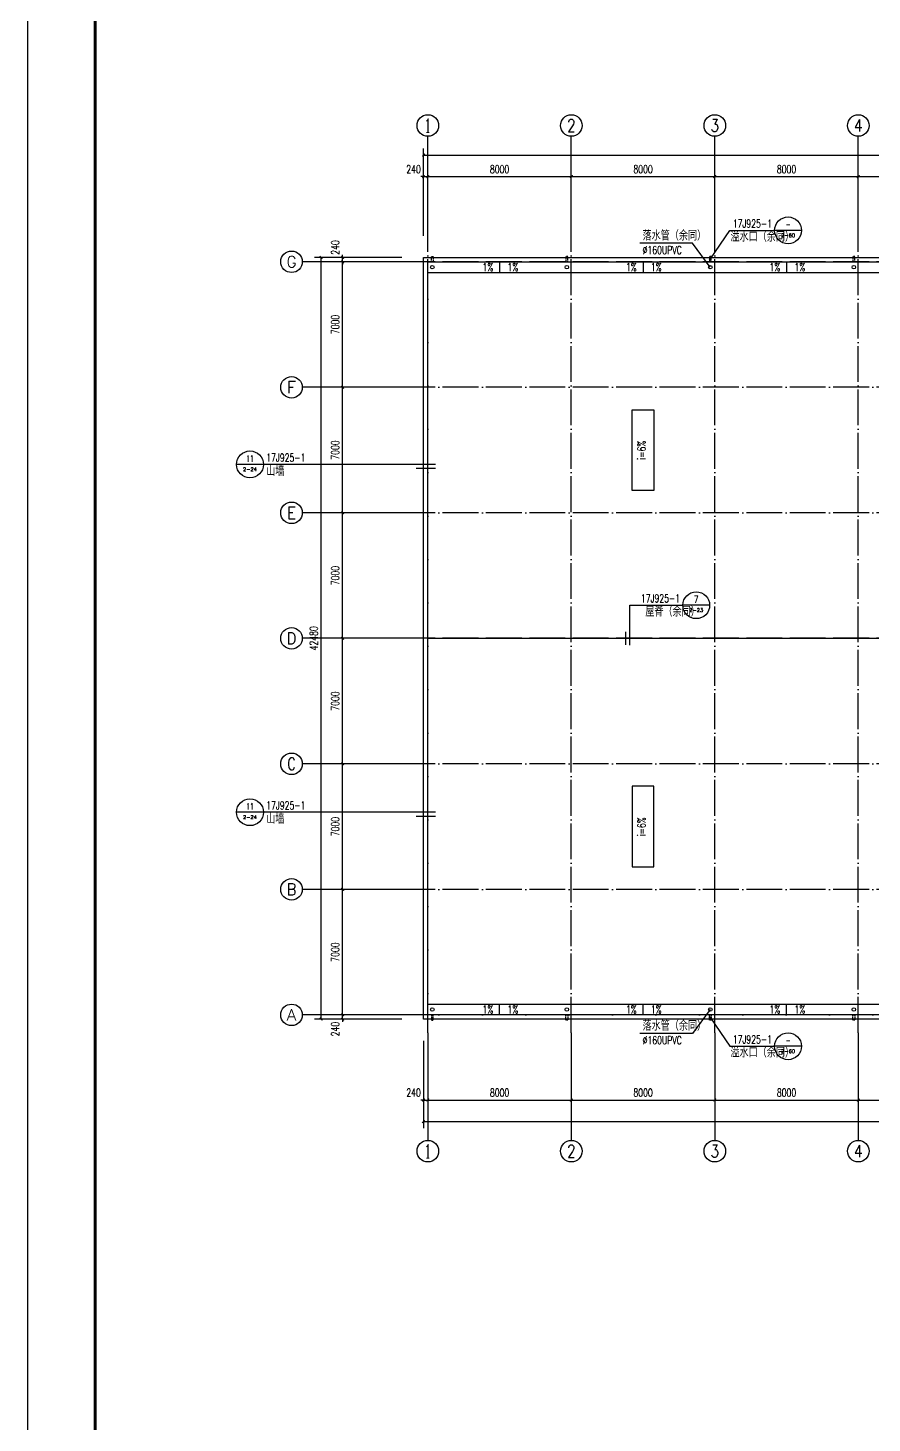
# Model space of a CAD drawing. Extents: x -16809 to 109341, y -15901 to 593582.
# Drawn here: x -16809 to 30260, y 216541 to 294351 of the extents above; entities that cross this region are included whole.
import ezdxf
from ezdxf.enums import TextEntityAlignment as Align

# ---------------------------------------------------------------- set-up
doc = ezdxf.new("R2010")
doc.units = 0
doc.header["$LTSCALE"] = 1000
doc.header["$MEASUREMENT"] = 0
doc.linetypes.add('DASH', pattern=[0.35, 0.25, -0.1])
doc.linetypes.add('DOTE', pattern=[2.42, 2, -0.2, 0.02, -0.2])
doc.layers.get('Defpoints').update_dxf_attribs({"color": 250})
for name, color, linetype in [('0 - 屋顶', 150, 'Continuous'), ('0-建筑立面', 255, 'Continuous'), ('2D_ROOF', 150, 'Continuous'), ('AXIS', 171, 'Continuous'), ('AXIS_TEXT', 7, 'Continuous'), ('DIM_IDEN', 150, 'Continuous'), ('DIM_LEAD', 171, 'Continuous'), ('DIM_SYMB', 171, 'Continuous'), ('DOTE', 14, 'DOTE'), ('PUB_TEXT', 7, 'Continuous'), ('ROOF', 150, 'Continuous'), ('TK', 4, 'Continuous')]:
    doc.layers.add(name, color=color, linetype=linetype)
doc.styles.add('_TCH_AXIS', font='COMPLEX', dxfattribs={"bigfont": 'GBCBIG'})
doc.styles.add('_TCH_DIM', font='SIMPLEX', dxfattribs={"bigfont": 'GBCBIG'})
doc.styles.add('_TCH_DIM_T3', font='SIMPLEX', dxfattribs={"width": 0.705882, "bigfont": 'GBCBIG'})
doc.styles.add('_TCH_LABEL', font='COMPLEX', dxfattribs={"bigfont": 'GBCBIG'})
doc.styles.add('COMPLEX', font='COMPLEX')
doc.dimstyles.new('_TCH_ARCH&&150', dxfattribs={"dimtxt": 446.25, "dimasz": 150, "dimexe": 375, "dimexo": 450, "dimgap": 189.375, "dimtad": 1, "dimdec": 0, "dimzin": 0, "dimdsep": 46, "dimtxsty": '_TCH_DIM_T3', "dimblk": 'ARCHTICK', "dimcen": 0.09, "dimclrt": 7, "dimazin": 2, "dimtfac": 1, "dimtdec": 0, "dimtix": 1, "dimtmove": 2, "dimatfit": 3, "dimfxl": 0, "dimtolj": 1, "dimtzin": 0, "dimarcsym": 0})

# ---------------------------------------------------------------- blocks, each defined once
blk = doc.blocks.new('GeYuanFrame_12877651', base_point=(20.09, 4.53))
at = {"layer": 'TK'}
blk.add_lwpolyline([(20.09, 4.53), (20.09, 598.53), (861.09, 598.53), (861.09, 4.53)], close=True, dxfattribs=at)
at = {"layer": 'TK', "const_width": 1}
blk.add_lwpolyline([(45.09, 588.53), (851.09, 588.53), (851.09, 14.53), (45.09, 14.53)], close=True, dxfattribs=at)
blk = doc.blocks.new('_AXISO')
blk.add_circle((0, 0), 0.5)
at = {"layer": 'AXIS_TEXT', "style": 'COMPLEX', "width": 1.041667}
blk.add_attdef('A', text='', height=0.56, dxfattribs=at).set_placement((-0.25, -0.28), (0.25, -0.28), align=Align.FIT)
blk = doc.blocks.new('_ArchTick')
at = {"color": 0, "linetype": 'ByBlock', "const_width": 0.4}
blk.add_lwpolyline([(-0.5, -0.5), (0.5, 0.5)], dxfattribs=at)
blk = doc.blocks.new('*D295')
at = {"layer": 'AXIS', "color": 0, "lineweight": -2}
for p, q in [((5250, 237858), (5250, 232983)), ((77730, 237858), (77730, 232983)), ((5250, 233358), (77730, 233358))]:
    blk.add_line(p, q, dxfattribs=at)
at = {"layer": 'Defpoints', "color": 0}
for p in [(5250, 238308), (77730, 238308), (77730, 233358)]:
    blk.add_point(p, dxfattribs=at)
at = {"layer": 'AXIS', "color": 0, "lineweight": -2, "xscale": 150, "yscale": 150, "zscale": 150, "rotation": 180}
blk.add_blockref('_ArchTick', (5250, 233358), dxfattribs=at)
at = {"layer": 'AXIS', "color": 0, "lineweight": -2, "xscale": 150, "yscale": 150, "zscale": 150}
blk.add_blockref('_ArchTick', (77730, 233358), dxfattribs=at)
at = {"layer": 'AXIS', "color": 7, "insert": (41490, 233770), "char_height": 446.2, "attachment_point": 5, "style": '_TCH_DIM_T3'}
blk.add_mtext('\\A1;72480', dxfattribs=at)
blk = doc.blocks.new('*D296')
at = {"layer": 'AXIS', "color": 0, "lineweight": -2}
for p, q in [((5250, 237858), (5250, 234183)), ((5490, 237858), (5490, 234183)), ((5250, 234558), (5100, 234558)), ((5250, 234558), (5490, 234558)), ((5490, 234558), (5640, 234558))]:
    blk.add_line(p, q, dxfattribs=at)
at = {"layer": 'Defpoints', "color": 0}
for p in [(5250, 238308), (5490, 238308), (5490, 234558)]:
    blk.add_point(p, dxfattribs=at)
at = {"layer": 'AXIS', "color": 0, "lineweight": -2, "xscale": 150, "yscale": 150, "zscale": 150}
blk.add_blockref('_ArchTick', (5250, 234558), dxfattribs=at)
at = {"layer": 'AXIS', "color": 0, "lineweight": -2, "xscale": 150, "yscale": 150, "zscale": 150, "rotation": 180}
blk.add_blockref('_ArchTick', (5490, 234558), dxfattribs=at)
at = {"layer": 'AXIS', "color": 7, "insert": (4695, 234970), "char_height": 446.2, "attachment_point": 5, "style": '_TCH_DIM_T3'}
blk.add_mtext('\\A1;240', dxfattribs=at)
blk = doc.blocks.new('*D297')
at = {"layer": 'AXIS', "color": 0, "lineweight": -2}
for p, q in [((5490, 237858), (5490, 234183)), ((13490, 237858), (13490, 234183)), ((5490, 234558), (13490, 234558))]:
    blk.add_line(p, q, dxfattribs=at)
at = {"layer": 'Defpoints', "color": 0}
for p in [(5490, 238308), (13490, 238308), (13490, 234558)]:
    blk.add_point(p, dxfattribs=at)
at = {"layer": 'AXIS', "color": 0, "lineweight": -2, "xscale": 150, "yscale": 150, "zscale": 150, "rotation": 180}
blk.add_blockref('_ArchTick', (5490, 234558), dxfattribs=at)
at = {"layer": 'AXIS', "color": 0, "lineweight": -2, "xscale": 150, "yscale": 150, "zscale": 150}
blk.add_blockref('_ArchTick', (13490, 234558), dxfattribs=at)
at = {"layer": 'AXIS', "color": 7, "insert": (9490, 234970), "char_height": 446.2, "attachment_point": 5, "style": '_TCH_DIM_T3'}
blk.add_mtext('\\A1;8000', dxfattribs=at)
blk = doc.blocks.new('*D298')
at = {"layer": 'AXIS', "color": 0, "lineweight": -2}
for p, q in [((13490, 237858), (13490, 234183)), ((21490, 237858), (21490, 234183)), ((13490, 234558), (21490, 234558))]:
    blk.add_line(p, q, dxfattribs=at)
at = {"layer": 'Defpoints', "color": 0}
for p in [(13490, 238308), (21490, 238308), (21490, 234558)]:
    blk.add_point(p, dxfattribs=at)
at = {"layer": 'AXIS', "color": 0, "lineweight": -2, "xscale": 150, "yscale": 150, "zscale": 150, "rotation": 180}
blk.add_blockref('_ArchTick', (13490, 234558), dxfattribs=at)
at = {"layer": 'AXIS', "color": 0, "lineweight": -2, "xscale": 150, "yscale": 150, "zscale": 150}
blk.add_blockref('_ArchTick', (21490, 234558), dxfattribs=at)
at = {"layer": 'AXIS', "color": 7, "insert": (17490, 234970), "char_height": 446.2, "attachment_point": 5, "style": '_TCH_DIM_T3'}
blk.add_mtext('\\A1;8000', dxfattribs=at)
blk = doc.blocks.new('*D299')
at = {"layer": 'AXIS', "color": 0, "lineweight": -2}
for p, q in [((21490, 237858), (21490, 234183)), ((29490, 237858), (29490, 234183)), ((21490, 234558), (29490, 234558))]:
    blk.add_line(p, q, dxfattribs=at)
at = {"layer": 'Defpoints', "color": 0}
for p in [(21490, 238308), (29490, 238308), (29490, 234558)]:
    blk.add_point(p, dxfattribs=at)
at = {"layer": 'AXIS', "color": 0, "lineweight": -2, "xscale": 150, "yscale": 150, "zscale": 150, "rotation": 180}
blk.add_blockref('_ArchTick', (21490, 234558), dxfattribs=at)
at = {"layer": 'AXIS', "color": 0, "lineweight": -2, "xscale": 150, "yscale": 150, "zscale": 150}
blk.add_blockref('_ArchTick', (29490, 234558), dxfattribs=at)
at = {"layer": 'AXIS', "color": 7, "insert": (25490, 234970), "char_height": 446.2, "attachment_point": 5, "style": '_TCH_DIM_T3'}
blk.add_mtext('\\A1;8000', dxfattribs=at)
blk = doc.blocks.new('*D300')
at = {"layer": 'AXIS', "color": 0, "lineweight": -2}
for p, q in [((29490, 237858), (29490, 234183)), ((37490, 237858), (37490, 234183)), ((29490, 234558), (37490, 234558))]:
    blk.add_line(p, q, dxfattribs=at)
at = {"layer": 'Defpoints', "color": 0}
for p in [(29490, 238308), (37490, 238308), (37490, 234558)]:
    blk.add_point(p, dxfattribs=at)
at = {"layer": 'AXIS', "color": 0, "lineweight": -2, "xscale": 150, "yscale": 150, "zscale": 150, "rotation": 180}
blk.add_blockref('_ArchTick', (29490, 234558), dxfattribs=at)
at = {"layer": 'AXIS', "color": 0, "lineweight": -2, "xscale": 150, "yscale": 150, "zscale": 150}
blk.add_blockref('_ArchTick', (37490, 234558), dxfattribs=at)
at = {"layer": 'AXIS', "color": 7, "insert": (33490, 234970), "char_height": 446.2, "attachment_point": 5, "style": '_TCH_DIM_T3'}
blk.add_mtext('\\A1;8000', dxfattribs=at)
blk = doc.blocks.new('*D307')
at = {"layer": 'AXIS', "color": 0, "lineweight": -2}
for p, q in [((5250, 282758), (5250, 287633)), ((5250, 287258), (77730, 287258)), ((77730, 282758), (77730, 287633))]:
    blk.add_line(p, q, dxfattribs=at)
at = {"layer": 'Defpoints', "color": 0}
for p in [(77730, 287258), (5250, 282308), (77730, 282308)]:
    blk.add_point(p, dxfattribs=at)
at = {"layer": 'AXIS', "color": 0, "lineweight": -2, "xscale": 150, "yscale": 150, "zscale": 150, "rotation": 180}
blk.add_blockref('_ArchTick', (5250, 287258), dxfattribs=at)
at = {"layer": 'AXIS', "color": 0, "lineweight": -2, "xscale": 150, "yscale": 150, "zscale": 150}
blk.add_blockref('_ArchTick', (77730, 287258), dxfattribs=at)
at = {"layer": 'AXIS', "color": 7, "insert": (41490, 287670), "char_height": 446.2, "attachment_point": 5, "style": '_TCH_DIM_T3'}
blk.add_mtext('\\A1;72480', dxfattribs=at)
blk = doc.blocks.new('*D308')
at = {"layer": 'AXIS', "color": 0, "lineweight": -2}
for p, q in [((5250, 282758), (5250, 286433)), ((5490, 282758), (5490, 286433)), ((5250, 286058), (5100, 286058)), ((5250, 286058), (5490, 286058)), ((5490, 286058), (5640, 286058))]:
    blk.add_line(p, q, dxfattribs=at)
at = {"layer": 'Defpoints', "color": 0}
for p in [(5490, 286058), (5250, 282308), (5490, 282308)]:
    blk.add_point(p, dxfattribs=at)
at = {"layer": 'AXIS', "color": 0, "lineweight": -2, "xscale": 150, "yscale": 150, "zscale": 150}
blk.add_blockref('_ArchTick', (5250, 286058), dxfattribs=at)
at = {"layer": 'AXIS', "color": 0, "lineweight": -2, "xscale": 150, "yscale": 150, "zscale": 150, "rotation": 180}
blk.add_blockref('_ArchTick', (5490, 286058), dxfattribs=at)
at = {"layer": 'AXIS', "color": 7, "insert": (4695, 286470), "char_height": 446.2, "attachment_point": 5, "style": '_TCH_DIM_T3'}
blk.add_mtext('\\A1;240', dxfattribs=at)
blk = doc.blocks.new('*D309')
at = {"layer": 'AXIS', "color": 0, "lineweight": -2}
for p, q in [((5490, 282758), (5490, 286433)), ((13490, 282758), (13490, 286433)), ((5490, 286058), (13490, 286058))]:
    blk.add_line(p, q, dxfattribs=at)
at = {"layer": 'Defpoints', "color": 0}
for p in [(13490, 286058), (5490, 282308), (13490, 282308)]:
    blk.add_point(p, dxfattribs=at)
at = {"layer": 'AXIS', "color": 0, "lineweight": -2, "xscale": 150, "yscale": 150, "zscale": 150, "rotation": 180}
blk.add_blockref('_ArchTick', (5490, 286058), dxfattribs=at)
at = {"layer": 'AXIS', "color": 0, "lineweight": -2, "xscale": 150, "yscale": 150, "zscale": 150}
blk.add_blockref('_ArchTick', (13490, 286058), dxfattribs=at)
at = {"layer": 'AXIS', "color": 7, "insert": (9490, 286470), "char_height": 446.2, "attachment_point": 5, "style": '_TCH_DIM_T3'}
blk.add_mtext('\\A1;8000', dxfattribs=at)
blk = doc.blocks.new('*D310')
at = {"layer": 'AXIS', "color": 0, "lineweight": -2}
for p, q in [((13490, 282758), (13490, 286433)), ((21490, 282758), (21490, 286433)), ((13490, 286058), (21490, 286058))]:
    blk.add_line(p, q, dxfattribs=at)
at = {"layer": 'Defpoints', "color": 0}
for p in [(21490, 286058), (13490, 282308), (21490, 282308)]:
    blk.add_point(p, dxfattribs=at)
at = {"layer": 'AXIS', "color": 0, "lineweight": -2, "xscale": 150, "yscale": 150, "zscale": 150, "rotation": 180}
blk.add_blockref('_ArchTick', (13490, 286058), dxfattribs=at)
at = {"layer": 'AXIS', "color": 0, "lineweight": -2, "xscale": 150, "yscale": 150, "zscale": 150}
blk.add_blockref('_ArchTick', (21490, 286058), dxfattribs=at)
at = {"layer": 'AXIS', "color": 7, "insert": (17490, 286470), "char_height": 446.2, "attachment_point": 5, "style": '_TCH_DIM_T3'}
blk.add_mtext('\\A1;8000', dxfattribs=at)
blk = doc.blocks.new('*D311')
at = {"layer": 'AXIS', "color": 0, "lineweight": -2}
for p, q in [((21490, 282758), (21490, 286433)), ((29490, 282758), (29490, 286433)), ((21490, 286058), (29490, 286058))]:
    blk.add_line(p, q, dxfattribs=at)
at = {"layer": 'Defpoints', "color": 0}
for p in [(29490, 286058), (21490, 282308), (29490, 282308)]:
    blk.add_point(p, dxfattribs=at)
at = {"layer": 'AXIS', "color": 0, "lineweight": -2, "xscale": 150, "yscale": 150, "zscale": 150, "rotation": 180}
blk.add_blockref('_ArchTick', (21490, 286058), dxfattribs=at)
at = {"layer": 'AXIS', "color": 0, "lineweight": -2, "xscale": 150, "yscale": 150, "zscale": 150}
blk.add_blockref('_ArchTick', (29490, 286058), dxfattribs=at)
at = {"layer": 'AXIS', "color": 7, "insert": (25490, 286470), "char_height": 446.2, "attachment_point": 5, "style": '_TCH_DIM_T3'}
blk.add_mtext('\\A1;8000', dxfattribs=at)
blk = doc.blocks.new('*D312')
at = {"layer": 'AXIS', "color": 0, "lineweight": -2}
for p, q in [((29490, 282758), (29490, 286433)), ((37490, 282758), (37490, 286433)), ((29490, 286058), (37490, 286058))]:
    blk.add_line(p, q, dxfattribs=at)
at = {"layer": 'Defpoints', "color": 0}
for p in [(37490, 286058), (29490, 282308), (37490, 282308)]:
    blk.add_point(p, dxfattribs=at)
at = {"layer": 'AXIS', "color": 0, "lineweight": -2, "xscale": 150, "yscale": 150, "zscale": 150, "rotation": 180}
blk.add_blockref('_ArchTick', (29490, 286058), dxfattribs=at)
at = {"layer": 'AXIS', "color": 0, "lineweight": -2, "xscale": 150, "yscale": 150, "zscale": 150}
blk.add_blockref('_ArchTick', (37490, 286058), dxfattribs=at)
at = {"layer": 'AXIS', "color": 7, "insert": (33490, 286470), "char_height": 446.2, "attachment_point": 5, "style": '_TCH_DIM_T3'}
blk.add_mtext('\\A1;8000', dxfattribs=at)
blk = doc.blocks.new('*D319')
at = {"layer": 'AXIS', "color": 0, "lineweight": -2}
for p, q in [((4040, 281548), (-835, 281548)), ((-460, 239068), (-460, 281548)), ((4040, 239068), (-835, 239068))]:
    blk.add_line(p, q, dxfattribs=at)
at = {"layer": 'Defpoints', "color": 0}
for p in [(-460, 281548), (4490, 281548), (4490, 239068)]:
    blk.add_point(p, dxfattribs=at)
at = {"layer": 'AXIS', "color": 0, "lineweight": -2, "xscale": 150, "yscale": 150, "zscale": 150}
for p, rotation in [((-460, 281548), 90), ((-460, 239068), 270)]:
    blk.add_blockref('_ArchTick', p, dxfattribs=dict(at, rotation=rotation))
at = {"layer": 'AXIS', "color": 7, "insert": (-872, 260308), "char_height": 446.2, "attachment_point": 5, "rotation": 90, "style": '_TCH_DIM_T3'}
blk.add_mtext('\\A1;42480', dxfattribs=at)
blk = doc.blocks.new('*D320')
at = {"layer": 'AXIS', "color": 0, "lineweight": -2}
for p, q in [((4040, 239308), (365, 239308)), ((4040, 239068), (365, 239068)), ((740, 239308), (740, 239458)), ((740, 239068), (740, 239308)), ((740, 239068), (740, 238918))]:
    blk.add_line(p, q, dxfattribs=at)
at = {"layer": 'Defpoints', "color": 0}
for p in [(740, 239308), (4490, 239308), (4490, 239068)]:
    blk.add_point(p, dxfattribs=at)
at = {"layer": 'AXIS', "color": 0, "lineweight": -2, "xscale": 150, "yscale": 150, "zscale": 150}
for p, rotation in [((740, 239308), 270), ((740, 239068), 90)]:
    blk.add_blockref('_ArchTick', p, dxfattribs=dict(at, rotation=rotation))
at = {"layer": 'AXIS', "color": 7, "insert": (328, 238513), "char_height": 446.2, "attachment_point": 5, "rotation": 90, "style": '_TCH_DIM_T3'}
blk.add_mtext('\\A1;240', dxfattribs=at)
blk = doc.blocks.new('*D321')
at = {"layer": 'AXIS', "color": 0, "lineweight": -2}
for p, q in [((4040, 246308), (365, 246308)), ((740, 239308), (740, 246308)), ((4040, 239308), (365, 239308))]:
    blk.add_line(p, q, dxfattribs=at)
at = {"layer": 'Defpoints', "color": 0}
for p in [(740, 246308), (4490, 246308), (4490, 239308)]:
    blk.add_point(p, dxfattribs=at)
at = {"layer": 'AXIS', "color": 0, "lineweight": -2, "xscale": 150, "yscale": 150, "zscale": 150}
for p, rotation in [((740, 246308), 90), ((740, 239308), 270)]:
    blk.add_blockref('_ArchTick', p, dxfattribs=dict(at, rotation=rotation))
at = {"layer": 'AXIS', "color": 7, "insert": (328, 242808), "char_height": 446.2, "attachment_point": 5, "rotation": 90, "style": '_TCH_DIM_T3'}
blk.add_mtext('\\A1;7000', dxfattribs=at)
blk = doc.blocks.new('*D322')
at = {"layer": 'AXIS', "color": 0, "lineweight": -2}
for p, q in [((4040, 253308), (365, 253308)), ((740, 246308), (740, 253308)), ((4040, 246308), (365, 246308))]:
    blk.add_line(p, q, dxfattribs=at)
at = {"layer": 'Defpoints', "color": 0}
for p in [(740, 253308), (4490, 253308), (4490, 246308)]:
    blk.add_point(p, dxfattribs=at)
at = {"layer": 'AXIS', "color": 0, "lineweight": -2, "xscale": 150, "yscale": 150, "zscale": 150}
for p, rotation in [((740, 253308), 90), ((740, 246308), 270)]:
    blk.add_blockref('_ArchTick', p, dxfattribs=dict(at, rotation=rotation))
at = {"layer": 'AXIS', "color": 7, "insert": (328, 249808), "char_height": 446.2, "attachment_point": 5, "rotation": 90, "style": '_TCH_DIM_T3'}
blk.add_mtext('\\A1;7000', dxfattribs=at)
blk = doc.blocks.new('*D323')
at = {"layer": 'AXIS', "color": 0, "lineweight": -2}
for p, q in [((4040, 260308), (365, 260308)), ((740, 253308), (740, 260308)), ((4040, 253308), (365, 253308))]:
    blk.add_line(p, q, dxfattribs=at)
at = {"layer": 'Defpoints', "color": 0}
for p in [(740, 260308), (4490, 260308), (4490, 253308)]:
    blk.add_point(p, dxfattribs=at)
at = {"layer": 'AXIS', "color": 0, "lineweight": -2, "xscale": 150, "yscale": 150, "zscale": 150}
for p, rotation in [((740, 260308), 90), ((740, 253308), 270)]:
    blk.add_blockref('_ArchTick', p, dxfattribs=dict(at, rotation=rotation))
at = {"layer": 'AXIS', "color": 7, "insert": (328, 256808), "char_height": 446.2, "attachment_point": 5, "rotation": 90, "style": '_TCH_DIM_T3'}
blk.add_mtext('\\A1;7000', dxfattribs=at)
blk = doc.blocks.new('*D324')
at = {"layer": 'AXIS', "color": 0, "lineweight": -2}
for p, q in [((4040, 267308), (365, 267308)), ((740, 260308), (740, 267308)), ((4040, 260308), (365, 260308))]:
    blk.add_line(p, q, dxfattribs=at)
at = {"layer": 'Defpoints', "color": 0}
for p in [(740, 267308), (4490, 267308), (4490, 260308)]:
    blk.add_point(p, dxfattribs=at)
at = {"layer": 'AXIS', "color": 0, "lineweight": -2, "xscale": 150, "yscale": 150, "zscale": 150}
for p, rotation in [((740, 267308), 90), ((740, 260308), 270)]:
    blk.add_blockref('_ArchTick', p, dxfattribs=dict(at, rotation=rotation))
at = {"layer": 'AXIS', "color": 7, "insert": (328, 263808), "char_height": 446.2, "attachment_point": 5, "rotation": 90, "style": '_TCH_DIM_T3'}
blk.add_mtext('\\A1;7000', dxfattribs=at)
blk = doc.blocks.new('*D325')
at = {"layer": 'AXIS', "color": 0, "lineweight": -2}
for p, q in [((4040, 274308), (365, 274308)), ((740, 267308), (740, 274308)), ((4040, 267308), (365, 267308))]:
    blk.add_line(p, q, dxfattribs=at)
at = {"layer": 'Defpoints', "color": 0}
for p in [(740, 274308), (4490, 274308), (4490, 267308)]:
    blk.add_point(p, dxfattribs=at)
at = {"layer": 'AXIS', "color": 0, "lineweight": -2, "xscale": 150, "yscale": 150, "zscale": 150}
for p, rotation in [((740, 274308), 90), ((740, 267308), 270)]:
    blk.add_blockref('_ArchTick', p, dxfattribs=dict(at, rotation=rotation))
at = {"layer": 'AXIS', "color": 7, "insert": (328, 270808), "char_height": 446.2, "attachment_point": 5, "rotation": 90, "style": '_TCH_DIM_T3'}
blk.add_mtext('\\A1;7000', dxfattribs=at)
blk = doc.blocks.new('*D326')
at = {"layer": 'AXIS', "color": 0, "lineweight": -2}
for p, q in [((4040, 281308), (365, 281308)), ((740, 274308), (740, 281308)), ((4040, 274308), (365, 274308))]:
    blk.add_line(p, q, dxfattribs=at)
at = {"layer": 'Defpoints', "color": 0}
for p in [(740, 281308), (4490, 281308), (4490, 274308)]:
    blk.add_point(p, dxfattribs=at)
at = {"layer": 'AXIS', "color": 0, "lineweight": -2, "xscale": 150, "yscale": 150, "zscale": 150}
for p, rotation in [((740, 281308), 90), ((740, 274308), 270)]:
    blk.add_blockref('_ArchTick', p, dxfattribs=dict(at, rotation=rotation))
at = {"layer": 'AXIS', "color": 7, "insert": (328, 277808), "char_height": 446.2, "attachment_point": 5, "rotation": 90, "style": '_TCH_DIM_T3'}
blk.add_mtext('\\A1;7000', dxfattribs=at)
blk = doc.blocks.new('*D327')
at = {"layer": 'AXIS', "color": 0, "lineweight": -2}
for p, q in [((740, 281548), (740, 281698)), ((4040, 281548), (365, 281548)), ((4040, 281308), (365, 281308)), ((740, 281308), (740, 281548)), ((740, 281308), (740, 281158))]:
    blk.add_line(p, q, dxfattribs=at)
at = {"layer": 'Defpoints', "color": 0}
for p in [(740, 281548), (4490, 281548), (4490, 281308)]:
    blk.add_point(p, dxfattribs=at)
at = {"layer": 'AXIS', "color": 0, "lineweight": -2, "xscale": 150, "yscale": 150, "zscale": 150}
for p, rotation in [((740, 281548), 270), ((740, 281308), 90)]:
    blk.add_blockref('_ArchTick', p, dxfattribs=dict(at, rotation=rotation))
at = {"layer": 'AXIS', "color": 7, "insert": (328, 282103), "char_height": 446.2, "attachment_point": 5, "rotation": 90, "style": '_TCH_DIM_T3'}
blk.add_mtext('\\A1;240', dxfattribs=at)

msp = doc.modelspace()

# ---------------------------------------------------------------- linework, layer by layer
at = {"color": 6, "linetype": 'DASH', "ltscale": 0.3}
for points in [[(5690.2, 281607.7), (5790.2, 281607.7), (5790.2, 281307.7), (5690.2, 281307.7)], [(13290.2, 281607.7), (13190.2, 281607.7), (13190.2, 281307.7), (13290.2, 281307.7)], [(21290.2, 281607.7), (21190.2, 281607.7), (21190.2, 281307.7), (21290.2, 281307.7)], [(29290.2, 281607.7), (29190.2, 281607.7), (29190.2, 281307.7), (29290.2, 281307.7)], [(5690.2, 239007.7), (5790.2, 239007.7), (5790.2, 239307.7), (5690.2, 239307.7)], [(13290.2, 239007.7), (13190.2, 239007.7), (13190.2, 239307.7), (13290.2, 239307.7)], [(21290.2, 239007.7), (21190.2, 239007.7), (21190.2, 239307.7), (21290.2, 239307.7)], [(29290.2, 239007.7), (29190.2, 239007.7), (29190.2, 239307.7), (29290.2, 239307.7)]]:
    msp.add_lwpolyline(points, close=True, dxfattribs=at)
at = {"color": 6}
for centre in [(5740.2, 281007.7), (13240.2, 281007.7), (21240.2, 281007.7), (29240.2, 281007.7), (5740.2, 239607.7), (13240.2, 239607.7), (21240.2, 239607.7), (29240.2, 239607.7)]:
    msp.add_circle(centre, 100, dxfattribs=at)
at = {"layer": '0 - 屋顶'}
for p, q in [((9490.2, 281307.7), (9490.2, 280707.7)), ((17490.2, 281307.7), (17490.2, 280707.7)), ((25490.2, 281307.7), (25490.2, 280707.7)), ((9490.2, 239307.7), (9490.2, 239907.7)), ((17490.2, 239307.7), (17490.2, 239907.7)), ((25490.2, 239307.7), (25490.2, 239907.7))]:
    msp.add_line(p, q, dxfattribs=at)
at = {"layer": '2D_ROOF'}
for points in [[(18090.2, 273057.7), (18090.2, 268557.7), (16890.2, 268557.7), (16890.2, 273057.7)], [(18090.2, 247557.7), (18090.2, 252057.7), (16890.2, 252057.7), (16890.2, 247557.7)]]:
    msp.add_lwpolyline(points, close=True, dxfattribs=at)
at = {"layer": 'AXIS'}
for p, q in [((5490.2, 282307.7), (5490.2, 288307.7)), ((13490.2, 282307.7), (13490.2, 288307.7)), ((21490.2, 282307.7), (21490.2, 288307.7)), ((29490.2, 282307.7), (29490.2, 288307.7)), ((4490.2, 281307.7), (-1509.8, 281307.7)), ((4490.2, 274307.7), (-1509.8, 274307.7)), ((4490.2, 267307.7), (-1509.8, 267307.7)), ((4490.2, 260307.7), (-1509.8, 260307.7)), ((4490.2, 253307.7), (-1509.8, 253307.7)), ((4490.2, 246307.7), (-1509.8, 246307.7)), ((4490.2, 239307.7), (-1509.8, 239307.7)), ((5490.2, 238307.7), (5490.2, 232307.7)), ((13490.2, 238307.7), (13490.2, 232307.7)), ((21490.2, 238307.7), (21490.2, 232307.7)), ((29490.2, 238307.7), (29490.2, 232307.7))]:
    msp.add_line(p, q, dxfattribs=at)
at = {"layer": 'DIM_IDEN'}
for p, q in [((21245.5, 281467.8), (22328.6, 283056.5)), ((22328.6, 283056.5), (24825.8, 283056.5)), ((26325.8, 283056.5), (24825.8, 283056.5)), ((-3677.8, 270005.2), (-5177.8, 270005.2)), ((4176.3, 270005.2), (-3677.8, 270005.2)), ((5920.1, 270005.2), (4176.3, 270005.2)), ((16749.7, 262155.4), (19703.2, 262155.4)), ((16749.7, 259932.7), (16749.7, 262155.4)), ((21203.2, 262155.4), (19703.2, 262155.4)), ((-3677.8, 250610.2), (-5177.8, 250610.2)), ((4176.3, 250610.2), (-3677.8, 250610.2)), ((5920.1, 250610.2), (4176.3, 250610.2)), ((21245.5, 239147.5), (22328.6, 237558.8)), ((22328.6, 237558.8), (24825.8, 237558.8)), ((26325.8, 237558.8), (24825.8, 237558.8))]:
    msp.add_line(p, q, dxfattribs=at)
at = {"layer": 'DIM_IDEN', "const_width": 75}
for points in [[(5920.1, 269780.2), (4824.7, 269780.2)], [(16524.7, 259932.7), (16524.7, 260682.7)], [(5920.1, 250385.2), (4824.7, 250385.2)]]:
    msp.add_lwpolyline(points, dxfattribs=at)
at = {"layer": 'DIM_IDEN'}
for centre, radius in [((25575.8, 283056.5), 750), ((21228.6, 281442.9), 30.1), ((-4427.8, 270005.2), 750), ((20453.2, 262155.4), 750), ((-4427.8, 250610.2), 750), ((21228.6, 239172.4), 30.1), ((25575.8, 237558.8), 750)]:
    msp.add_circle(centre, radius, dxfattribs=at)
at = {"layer": 'DIM_LEAD'}
for p, q in [((20240.9, 282342.3), (17304.8, 282342.3)), ((21228.5, 281007.7), (20240.9, 282342.3)), ((21228.5, 239607.7), (20240.9, 238273)), ((20240.9, 238273), (17304.8, 238273))]:
    msp.add_line(p, q, dxfattribs=at)
at = {"layer": 'DIM_SYMB'}
for points in [[(8389.9, 281007.7, 0, 0, 0), (6939.9, 281007.7, 120, 0, 0), (6489.9, 281007.7, 0, 0, 0)], [(10590.6, 281007.7, 0, 0, 0), (12040.6, 281007.7, 120, 0, 0), (12490.6, 281007.7, 0, 0, 0)], [(16389.9, 281007.7, 0, 0, 0), (14939.9, 281007.7, 120, 0, 0), (14489.9, 281007.7, 0, 0, 0)], [(18590.6, 281007.7, 0, 0, 0), (20040.6, 281007.7, 120, 0, 0), (20490.6, 281007.7, 0, 0, 0)], [(24389.9, 281007.7, 0, 0, 0), (22939.9, 281007.7, 120, 0, 0), (22489.9, 281007.7, 0, 0, 0)], [(26590.6, 281007.7, 0, 0, 0), (28040.6, 281007.7, 120, 0, 0), (28490.6, 281007.7, 0, 0, 0)], [(17790.2, 269557.7, 0, 0, 0), (17790.2, 271607.7, 120, 0, 0), (17790.2, 272057.7, 0, 0, 0)], [(17790.2, 251057.7, 0, 0, 0), (17790.2, 249007.7, 120, 0, 0), (17790.2, 248557.7, 0, 0, 0)], [(8389.9, 239607.7, 0, 0, 0), (6939.9, 239607.7, 120, 0, 0), (6489.9, 239607.7, 0, 0, 0)], [(10590.6, 239607.7, 0, 0, 0), (12040.6, 239607.7, 120, 0, 0), (12490.6, 239607.7, 0, 0, 0)], [(16389.9, 239607.7, 0, 0, 0), (14939.9, 239607.7, 120, 0, 0), (14489.9, 239607.7, 0, 0, 0)], [(18590.6, 239607.7, 0, 0, 0), (20040.6, 239607.7, 120, 0, 0), (20490.6, 239607.7, 0, 0, 0)], [(24389.9, 239607.7, 0, 0, 0), (22939.9, 239607.7, 120, 0, 0), (22489.9, 239607.7, 0, 0, 0)], [(26590.6, 239607.7, 0, 0, 0), (28040.6, 239607.7, 120, 0, 0), (28490.6, 239607.7, 0, 0, 0)]]:
    msp.add_lwpolyline(points, format="xyseb", dxfattribs=at)
at = {"layer": 'DOTE'}
for p, q in [((5490.2, 238307.7), (5490.2, 282307.7)), ((13490.2, 238307.7), (13490.2, 282307.7)), ((21490.2, 238307.7), (21490.2, 282307.7)), ((29490.2, 238307.7), (29490.2, 282307.7)), ((78490.2, 281307.7), (4490.2, 281307.7)), ((78490.2, 274307.7), (4490.2, 274307.7)), ((78490.2, 267307.7), (4490.2, 267307.7)), ((78490.2, 260307.7), (4490.2, 260307.7)), ((78490.2, 253307.7), (4490.2, 253307.7)), ((78490.2, 246307.7), (4490.2, 246307.7)), ((78490.2, 239307.7), (4490.2, 239307.7))]:
    msp.add_line(p, q, dxfattribs=at)
at = {"layer": 'ROOF'}
for p, q in [((5490.2, 280707.7), (77490.2, 280707.7)), ((5490.2, 260307.7), (77490.2, 260307.7)), ((5490.2, 239907.7), (77490.2, 239907.7))]:
    msp.add_line(p, q, dxfattribs=at)
for points in [[(5250.2, 281547.7), (77730.2, 281547.7), (77730.2, 239067.7), (5250.2, 239067.7)], [(5490.2, 281307.7), (77490.2, 281307.7), (77490.2, 239307.7), (5490.2, 239307.7)]]:
    msp.add_lwpolyline(points, close=True, dxfattribs=at)

# ---------------------------------------------------------------- block references
at = {"layer": '0-建筑立面', "xscale": 150, "yscale": 150, "zscale": 150}
msp.add_blockref('GeYuanFrame_12877651', (-16808.6, 210095.1), dxfattribs=at)
at = {"layer": 'AXIS'}
ref = msp.add_blockref('_AXISO', (5490.2, 288907.7), dxfattribs=dict(at, xscale=1200, yscale=1200, zscale=1200))
ref.add_attrib('A', '1', dxfattribs={"layer": 'AXIS_TEXT', "height": 772.1, "style": '_TCH_AXIS'}).set_placement((5324.8, 288521.6), (5655.7, 288521.6), align=Align.FIT)
ref = msp.add_blockref('_AXISO', (13490.2, 288907.7), dxfattribs=dict(at, xscale=1200, yscale=1200, zscale=1200))
ref.add_attrib('A', '2', dxfattribs={"layer": 'AXIS_TEXT', "height": 698.9, "style": '_TCH_AXIS'}).set_placement((13257.2, 288558.2), (13723.2, 288558.2), align=Align.FIT)
ref = msp.add_blockref('_AXISO', (21490.2, 288907.7), dxfattribs=dict(at, xscale=1200, yscale=1200, zscale=1200))
ref.add_attrib('A', '3', dxfattribs={"layer": 'AXIS_TEXT', "height": 698.9, "style": '_TCH_AXIS'}).set_placement((21257.2, 288558.2), (21723.2, 288558.2), align=Align.FIT)
ref = msp.add_blockref('_AXISO', (29490.2, 288907.7), dxfattribs=dict(at, xscale=1200, yscale=1200, zscale=1200))
ref.add_attrib('A', '4', dxfattribs={"layer": 'AXIS_TEXT', "height": 668.2, "style": '_TCH_AXIS'}).set_placement((29235.7, 288573.6), (29744.7, 288573.6), align=Align.FIT)
ref = msp.add_blockref('_AXISO', (-2109.8, 281307.7), dxfattribs=dict(at, xscale=1200, yscale=1200, zscale=1200))
ref.add_attrib('A', 'G', dxfattribs={"layer": 'AXIS_TEXT', "height": 637.8, "style": '_TCH_AXIS'}).set_placement((-2383.1, 280988.8), (-1836.5, 280988.8), align=Align.FIT)
ref = msp.add_blockref('_AXISO', (-2109.8, 274307.7), dxfattribs=dict(at, xscale=1200, yscale=1200, zscale=1200))
ref.add_attrib('A', 'F', dxfattribs={"layer": 'AXIS_TEXT', "height": 668.2, "style": '_TCH_AXIS'}).set_placement((-2364.3, 273973.6), (-1855.3, 273973.6), align=Align.FIT)
ref = msp.add_blockref('_AXISO', (-2109.8, 267307.7), dxfattribs=dict(at, xscale=1200, yscale=1200, zscale=1200))
ref.add_attrib('A', 'E', dxfattribs={"layer": 'AXIS_TEXT', "height": 668.2, "style": '_TCH_AXIS'}).set_placement((-2364.3, 266973.6), (-1855.3, 266973.6), align=Align.FIT)
ref = msp.add_blockref('_AXISO', (-2109.8, 260307.7), dxfattribs=dict(at, xscale=1200, yscale=1200, zscale=1200))
ref.add_attrib('A', 'D', dxfattribs={"layer": 'AXIS_TEXT', "height": 652.9, "style": '_TCH_AXIS'}).set_placement((-2374.1, 259981.2), (-1845.5, 259981.2), align=Align.FIT)
ref = msp.add_blockref('_AXISO', (-2109.8, 253307.7), dxfattribs=dict(at, xscale=1200, yscale=1200, zscale=1200))
ref.add_attrib('A', 'C', dxfattribs={"layer": 'AXIS_TEXT', "height": 683.5, "style": '_TCH_AXIS'}).set_placement((-2353.9, 252965.9), (-1865.7, 252965.9), align=Align.FIT)
ref = msp.add_blockref('_AXISO', (-2109.8, 246307.7), dxfattribs=dict(at, xscale=1200, yscale=1200, zscale=1200))
ref.add_attrib('A', 'B', dxfattribs={"layer": 'AXIS_TEXT', "height": 652.9, "style": '_TCH_AXIS'}).set_placement((-2374.1, 245981.2), (-1845.5, 245981.2), align=Align.FIT)
ref = msp.add_blockref('_AXISO', (-2109.8, 239307.7), dxfattribs=dict(at, xscale=1200, yscale=1200, zscale=1200))
ref.add_attrib('A', 'A', dxfattribs={"layer": 'AXIS_TEXT', "height": 637.8, "style": '_TCH_AXIS'}).set_placement((-2383.1, 238988.8), (-1836.5, 238988.8), align=Align.FIT)
ref = msp.add_blockref('_AXISO', (5490.2, 231707.7), dxfattribs=dict(at, xscale=1200, yscale=1200, zscale=1200))
ref.add_attrib('A', '1', dxfattribs={"layer": 'AXIS_TEXT', "height": 772.1, "style": '_TCH_AXIS'}).set_placement((5324.8, 231321.6), (5655.7, 231321.6), align=Align.FIT)
ref = msp.add_blockref('_AXISO', (13490.2, 231707.7), dxfattribs=dict(at, xscale=1200, yscale=1200, zscale=1200))
ref.add_attrib('A', '2', dxfattribs={"layer": 'AXIS_TEXT', "height": 698.9, "style": '_TCH_AXIS'}).set_placement((13257.2, 231358.2), (13723.2, 231358.2), align=Align.FIT)
ref = msp.add_blockref('_AXISO', (21490.2, 231707.7), dxfattribs=dict(at, xscale=1200, yscale=1200, zscale=1200))
ref.add_attrib('A', '3', dxfattribs={"layer": 'AXIS_TEXT', "height": 698.9, "style": '_TCH_AXIS'}).set_placement((21257.2, 231358.2), (21723.2, 231358.2), align=Align.FIT)
ref = msp.add_blockref('_AXISO', (29490.2, 231707.7), dxfattribs=dict(at, xscale=1200, yscale=1200, zscale=1200))
ref.add_attrib('A', '4', dxfattribs={"layer": 'AXIS_TEXT', "height": 668.2, "style": '_TCH_AXIS'}).set_placement((29235.7, 231373.6), (29744.7, 231373.6), align=Align.FIT)

# ---------------------------------------------------------------- texts
at = {"layer": 'PUB_TEXT', "width": 0.705882}
for s, style, p in [('17J925-1', '_TCH_LABEL', (22493.3, 283214)), ('%%c160UPVC', '_TCH_DIM', (17462.3, 281738.6)), ('1%', '_TCH_DIM', (8539.9, 280784.5)), ('1%', '_TCH_DIM', (9930.6, 280784.5)), ('1%', '_TCH_DIM', (16539.9, 280784.5)), ('1%', '_TCH_DIM', (17930.6, 280784.5)), ('1%', '_TCH_DIM', (24539.9, 280784.5)), ('1%', '_TCH_DIM', (25930.6, 280784.5)), ('17J925-1', '_TCH_LABEL', (-3520.3, 270162.7)), ('17J925-1', '_TCH_LABEL', (17370.7, 262312.9)), ('17J925-1', '_TCH_LABEL', (-3520.3, 250767.7)), ('1%', '_TCH_DIM', (8539.9, 239384.5)), ('1%', '_TCH_DIM', (9930.6, 239384.5)), ('1%', '_TCH_DIM', (16539.9, 239384.5)), ('1%', '_TCH_DIM', (17930.6, 239384.5)), ('1%', '_TCH_DIM', (24539.9, 239384.5)), ('1%', '_TCH_DIM', (25930.6, 239384.5)), ('%%c160UPVC', '_TCH_DIM', (17462.3, 237669.3)), ('17J925-1', '_TCH_LABEL', (22493.3, 237716.3))]:
    msp.add_text(s, height=446.25, dxfattribs=dict(at, style=style)).set_placement(p)
at = {"layer": 'PUB_TEXT', "style": '_TCH_LABEL', "width": 0.777778}
for p, p2 in [((25445.3, 283195.3), (25706.3, 283195.3)), ((25445.3, 237697.7), (25706.3, 237697.7))]:
    msp.add_text('-', height=391.5, dxfattribs=at).set_placement(p, p2, align=Align.FIT)
at = {"layer": 'PUB_TEXT'}
for s, style, p in [('落水管（余同）', '_TCH_DIM', (17462.3, 282499.8)), ('溢水口（余同）', '_TCH_LABEL', (22363.3, 282435.4)), ('山墙', '_TCH_LABEL', (-3520.3, 269367.3)), ('屋脊（余同）', '_TCH_LABEL', (17614.9, 261528.7)), ('山墙', '_TCH_LABEL', (-3520.3, 249972.3)), ('落水管（余同）', '_TCH_DIM', (17462.3, 238430.5)), ('溢水口（余同）', '_TCH_LABEL', (22363.3, 236937.8))]:
    msp.add_text(s, height=506.38, dxfattribs=dict(at, style=style)).set_placement(p)
at = {"layer": 'PUB_TEXT', "style": '_TCH_LABEL'}
for s, height, p, p2 in [('2-60', 204.59, (25186.1, 282677.4), (25965.5, 282677.4)), ('11', 363.03, (-4635.2, 270148.2), (-4220.3, 270148.2)), ('2-24', 200.81, (-4819.8, 269628.9), (-4035.7, 269628.9)), ('7', 391.5, (20322.7, 262294.2), (20583.8, 262294.2)), ('2-23', 204.59, (20063.6, 261776.3), (20842.9, 261776.3)), ('11', 363.03, (-4635.2, 250753.2), (-4220.3, 250753.2)), ('2-24', 200.81, (-4819.8, 250233.9), (-4035.7, 250233.9)), ('2-60', 204.59, (25186.1, 237179.8), (25965.5, 237179.8))]:
    msp.add_text(s, height=height, dxfattribs=at).set_placement(p, p2, align=Align.FIT)
at = {"layer": 'PUB_TEXT', "style": '_TCH_DIM', "width": 0.705882}
for p in [(17632.7, 270267.7), (17632.7, 249267.7)]:
    msp.add_text('i=6%', height=446.25, rotation=90, dxfattribs=at).set_placement(p)

# ---------------------------------------------------------------- dimensions: what is measured, and where the dimension line sits
at = {"layer": 'AXIS'}
for p1, p2, distance, picture, middle in [((5250.2, 282307.7), (77730.2, 282307.7), 4950, '*D307', (41490.2, 287670.2)), ((5490.2, 282307.7), (13490.2, 282307.7), 3750, '*D309', (9490.2, 286470.2)), ((13490.2, 282307.7), (21490.2, 282307.7), 3750, '*D310', (17490.2, 286470.2)), ((21490.2, 282307.7), (29490.2, 282307.7), 3750, '*D311', (25490.2, 286470.2)), ((29490.2, 282307.7), (37490.2, 282307.7), 3750, '*D312', (33490.2, 286470.2)), ((4490.2, 239067.7), (4490.2, 281547.7), 4950, '*D319', (-872.3, 260307.7)), ((4490.2, 274307.7), (4490.2, 281307.7), 3750, '*D326', (327.7, 277807.7)), ((4490.2, 267307.7), (4490.2, 274307.7), 3750, '*D325', (327.7, 270807.7)), ((4490.2, 260307.7), (4490.2, 267307.7), 3750, '*D324', (327.7, 263807.7)), ((4490.2, 253307.7), (4490.2, 260307.7), 3750, '*D323', (327.7, 256807.7)), ((4490.2, 246307.7), (4490.2, 253307.7), 3750, '*D322', (327.7, 249807.7)), ((4490.2, 239307.7), (4490.2, 246307.7), 3750, '*D321', (327.7, 242807.7)), ((5250.2, 238307.7), (77730.2, 238307.7), -4950, '*D295', (41490.2, 233770.2)), ((5490.2, 238307.7), (13490.2, 238307.7), -3750, '*D297', (9490.2, 234970.2)), ((13490.2, 238307.7), (21490.2, 238307.7), -3750, '*D298', (17490.2, 234970.2)), ((21490.2, 238307.7), (29490.2, 238307.7), -3750, '*D299', (25490.2, 234970.2)), ((29490.2, 238307.7), (37490.2, 238307.7), -3750, '*D300', (33490.2, 234970.2))]:
    dim = msp.add_aligned_dim(p1=p1, p2=p2, distance=distance, dimstyle='_TCH_ARCH&&150', dxfattribs=at)
    dim.commit()
    dim.dimension.update_dxf_attribs({"geometry": picture, "text_midpoint": middle})
for base, p1, p2, angle, picture, middle in [((5490.2, 286057.7), (5250.2, 282307.7), (5490.2, 282307.7), 0, '*D308', (4695.2, 286470.2)), ((740.2, 281547.7), (4490.2, 281307.7), (4490.2, 281547.7), 90, '*D327', (327.7, 282102.7)), ((740.2, 239307.7), (4490.2, 239067.7), (4490.2, 239307.7), 90, '*D320', (327.7, 238512.7)), ((5490.2, 234557.7), (5250.2, 238307.7), (5490.2, 238307.7), 0, '*D296', (4695.2, 234970.2))]:
    dim = msp.add_linear_dim(base=base, p1=p1, p2=p2, angle=angle, dimstyle='_TCH_ARCH&&150', dxfattribs=at)
    dim.commit()
    dim.dimension.update_dxf_attribs({"geometry": picture, "text_midpoint": middle, "dimtype": 161})

doc.saveas('drawing.dxf')
